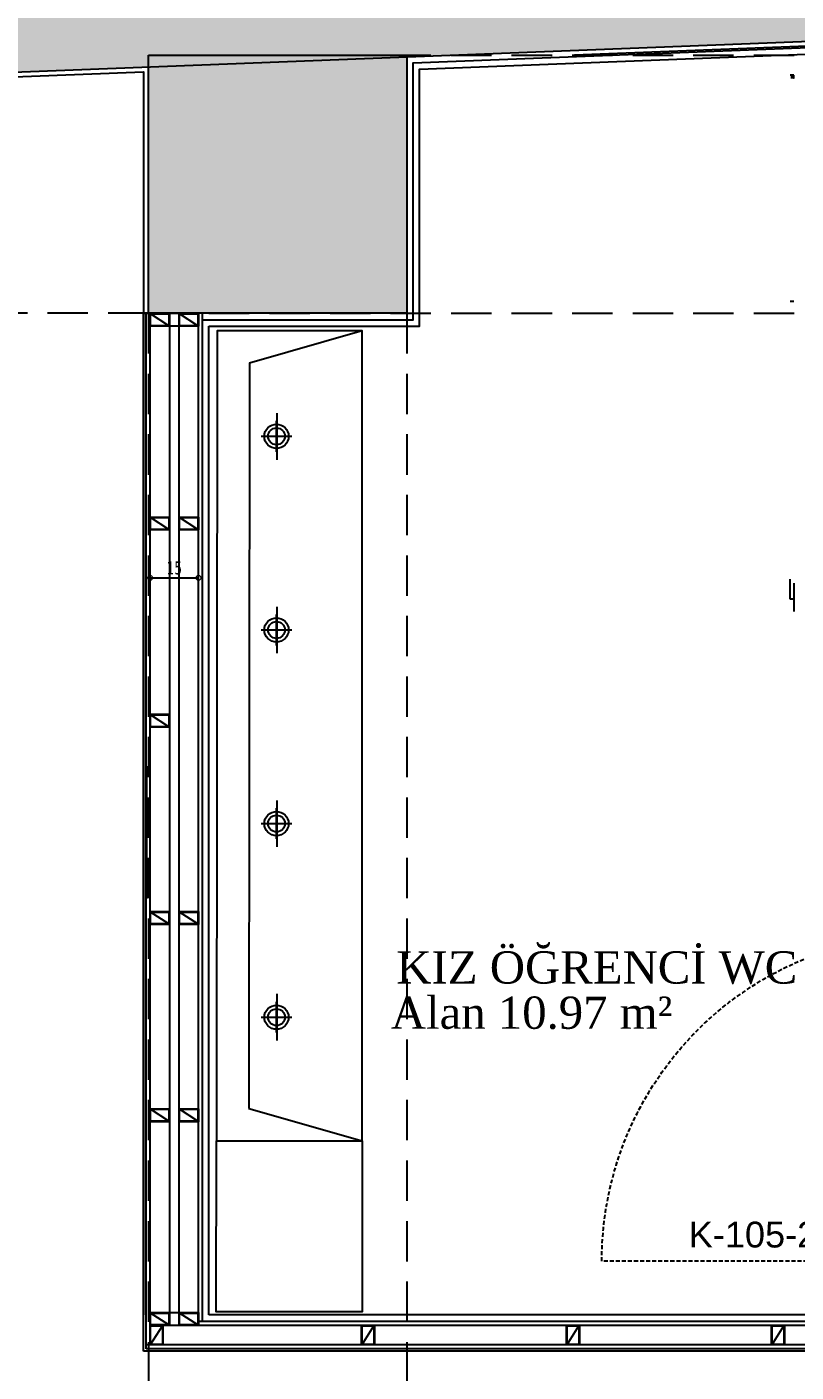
# Model space of a CAD drawing. Header units: millimetres. Extents: x -29311 to -3405, y 28913 to 42880.
# Drawn here: x -26834.9 to -26596.7, y 40770.1 to 41186.9 of the extents above; entities that cross this region are included whole.
import ezdxf
from ezdxf.enums import TextEntityAlignment as Align

# ---------------------------------------------------------------- set-up
doc = ezdxf.new("R2010")
doc.units = ezdxf.units.MM
for name, pattern in [('ACAD_ISO07W100', [3, 0, -3]), ('AM_DIN_G_W050', [13.75, 9.75, -1.5, 1, -1.5]), ('HIDDEN', [0.375, 0.25, -0.125])]:
    doc.linetypes.add(name, pattern=pattern)
for name, color, linetype in [('A-BA', 1, 'Continuous'), ('A-BA-HIDDEN', 136, 'HIDDEN'), ('A-DUVAR-ALCIPAN', 9, 'Continuous'), ('A-DUVAR-ALCIPAN-CELIK', 144, 'Continuous'), ('A-KAPI-AHSAP', 245, 'Continuous'), ('A-KAPI-AKSESUAR', 206, 'Continuous'), ('A-KAPI-METAL', 84, 'Continuous'), ('A-KAPI-PROFIL', 206, 'Continuous'), ('A-KAPLAMA-AHSAP', 34, 'Continuous'), ('A-KAPLAMA-SERAMIK', 31, 'Continuous'), ('A-MERDIVEN', 125, 'Continuous'), ('A-OLCU-IC', 126, 'Continuous'), ('A-SIVA-ALCIPAN', 247, 'Continuous'), ('A-SIVA-IC', 97, 'Continuous'), ('A-TEFRIS-SABIT', 177, 'Continuous'), ('A-YAZI', 136, 'Continuous'), ('level', 10, 'Continuous')]:
    doc.layers.add(name, color=color, linetype=linetype)
doc.layers.add('acilis-yonu', color=222, linetype='ACAD_ISO07W100', lineweight=15)
doc.layers.add('tarama-betonarme', color=252, linetype='Continuous', lineweight=13)
doc.styles.add('Dimension Text', font='tahoma.ttf', dxfattribs={"width": 0.8})
doc.styles.get("Standard").update_dxf_attribs({"font": 'arial.ttf'})
doc.styles.add('YAZ', font='times.ttf', dxfattribs={"height": 0.12})
doc.styles.add('YAZ-50', font='times.ttf', dxfattribs={"width": 0.9})
doc.dimstyles.new('AYG-OLCU 1 to 2', dxfattribs={"dimtxt": 4, "dimasz": 3, "dimexe": 1.5, "dimexo": 1, "dimgap": 1, "dimtad": 1, "dimdec": 0, "dimdsep": 46, "dimtxsty": 'Dimension Text', "dimblk": 'DOTSMALL', "dimcen": 0, "dimclrd": 256, "dimclre": 256, "dimclrt": 256, "dimadec": 0, "dimazin": 0, "dimtfac": 1, "dimtdec": 0, "dimtofl": 0, "dimtmove": 1, "dimatfit": 3, "dimfxl": 1, "dimarcsym": 0})
pattern_1 = [(45, (-75202.6075, 54657.0166), (-4.4194174, 4.4194174), []), (45, (-75198.188, 54657.0166), (-4.4194174, 4.4194174), [7.8125, -1.5625, 0, -1.5625])]

# ---------------------------------------------------------------- blocks, each defined once
blk = doc.blocks.new('LV')
at = {"layer": 'A-TEFRIS-SABIT', "color": 4, "linetype": 'AM_DIN_G_W050', "ltscale": 2}
for p, q in [((82816.55, 16380.21), (82816.55, 16394.65)), ((82816.3, 16382.68), (82816.3, 16392.21)), ((82811.53, 16387.45), (82821.07, 16387.45)), ((82816.3, 16322.68), (82816.3, 16332.21)), ((82816.55, 16320.21), (82816.55, 16334.65)), ((82811.53, 16327.45), (82821.07, 16327.45)), ((82816.3, 16262.68), (82816.3, 16272.21)), ((82816.55, 16260.21), (82816.55, 16274.65)), ((82811.53, 16267.45), (82821.07, 16267.45)), ((82816.55, 16200.21), (82816.55, 16214.65)), ((82816.3, 16202.68), (82816.3, 16212.21)), ((82811.53, 16207.45), (82821.07, 16207.45))]:
    blk.add_line(p, q, dxfattribs=at)
at = {"layer": 'A-TEFRIS-SABIT'}
for points in [[(82797.69, 16169.2), (82842.82, 16169.2), (82842.82, 16420.1), (82797.96, 16420.1)], [(82807.7, 16179.2), (82842.82, 16169.2), (82842.82, 16420.1), (82807.95, 16410.1)]]:
    blk.add_lwpolyline(points, close=True, dxfattribs=at)
for centre, radius in [((82816.3, 16387.45), 3.75), ((82816.3, 16387.45), 2.6), ((82816.3, 16327.45), 3.75), ((82816.3, 16327.45), 2.6), ((82816.3, 16267.45), 3.75), ((82816.3, 16267.45), 2.6), ((82816.3, 16207.45), 3.75), ((82816.3, 16207.45), 2.6)]:
    blk.add_circle(centre, radius, dxfattribs=at)
blk = doc.blocks.new('40 60')
at = {"layer": 'A-DUVAR-ALCIPAN-CELIK'}
for points in [[(82132.16, 6001.66), (82132.16, 6007.66), (82128.16, 6007.66), (82128.16, 6001.66)], [(82132.01, 6001.81), (82132.01, 6007.51), (82128.31, 6007.51), (82128.31, 6001.81)]]:
    blk.add_lwpolyline(points, close=True, dxfattribs=at)
blk.add_lwpolyline([(82128.31, 6007.51), (82132.01, 6001.81)], dxfattribs=at)
blk = doc.blocks.new('A$C1989330F')
at = {"layer": 'A-KAPI-AKSESUAR'}
blk.add_lwpolyline([(27.5, 0), (-27.5, 0), (-27.5, -8), (27.5, -8)], close=True, dxfattribs=at)
blk.add_lwpolyline([(-125, -45), (-20, -45, 0.414214), (-10, -35), (-10, -8), (10, -8), (10, -32, -0.414214), (-23, -65), (-125, -65)], format="xyb", close=True, dxfattribs=at)
blk = doc.blocks.new('*U511')
at = {"ltscale": 12}
h = blk.add_hatch(dxfattribs=at)
h.set_pattern_fill('ANSI31', color=8, scale=5, angle=45)
h.set_pattern_definition([(90, (47.96, 20), (-15.875, 3e-15), [])])
h.paths.add_polyline_path([(1004, -130), (44, -130), (44, -160), (1004, -160)])
at = {"color": 8, "linetype": 'HIDDEN', "ltscale": 50}
blk.add_lwpolyline([(12.6, -176.2), (12.6, -1188.5, 0.417281), (1024.9, -165.6)], format="xyb", dxfattribs=at)
at = {"layer": 'A-KAPI-AHSAP'}
for points in [[(44, -165), (34, -165), (34, -148), (34, -148), (34, -125), (44, -125), (44, -165)], [(44, -125), (1004, -125)], [(1004, -165), (1004, -125), (1014, -125), (1014, -165), (1014, -165), (1014, -165), (1004, -165)], [(1004, -165), (44, -165)]]:
    blk.add_lwpolyline(points, dxfattribs=at)
blk.add_lwpolyline([(1004, -130), (44, -130), (44, -160), (1004, -160)], close=True, dxfattribs=at)
at = {"layer": 'A-KAPI-AKSESUAR'}
for radius in [10, 5, 4]:
    blk.add_circle((12, -175), radius, dxfattribs=at)
at = {"layer": 'A-KAPI-METAL'}
for points in [[(-29, -21.2), (39, -21.2, -0.414214), (40, -22.2), (40, -95.9), (38, -95.9), (38, -23.7, 0.414214), (37.5, -23.2), (-27.5, -23.2, 0.414214), (-28, -23.7), (-28, -35.2, 0.414214), (-27.5, -35.7), (-20, -35.7), (-20, -37.7), (-29, -37.7, -0.414214), (-30, -36.7), (-30, -22.2, -0.414214)], [(1077, -21.2), (1009, -21.2, 0.414214), (1008, -22.2), (1008, -95.9), (1010, -95.9), (1010, -23.7, -0.414214), (1010.5, -23.2), (1075.5, -23.2, -0.414214), (1076, -23.7), (1076, -35.2, -0.414214), (1075.5, -35.7), (1068, -35.7), (1068, -37.7), (1077, -37.7, 0.414214), (1078, -36.7), (1078, -22.2, 0.414214)], [(-30, -151, -0.414214), (-29, -150), (-20, -150), (-20, -152), (-27.5, -152, 0.414214), (-28, -152.5), (-28, -162.5, 0.414214), (-27.5, -163), (26.5, -163, 0.414214), (27, -162.5), (27, -105, -0.414214), (28.2, -104), (41, -104, -0.414154), (42, -105), (42, -119.5), (42, -82.6), (42, -68.4), (42, -82.6), (40, -82.6), (40, -68.4, -1), (44, -68.4), (44, -119.8, -0.934642), (40, -119.5), (40, -106.5, 0.414214), (39.5, -106), (29.5, -106, 0.414214), (29, -106.5), (29, -164, -0.414214), (28, -165), (-29, -165, -0.414214), (-30, -164)], [(1078, -151, 0.414214), (1077, -150), (1068, -150), (1068, -152), (1075.5, -152, -0.414214), (1076, -152.5), (1076, -162.5, -0.414214), (1075.5, -163), (1021.5, -163, -0.414214), (1021, -162.5), (1021, -104, 0.414214), (1019.7, -103), (1007, -103, 0.414154), (1006, -104), (1005.9, -119.5), (1006, -82.6), (1006, -68.4), (1006, -82.6), (1008, -82.6), (1008, -68.4, 1), (1004, -68.4), (1004, -119.8, 0.938583), (1007.9, -119.5), (1008, -105.5, -0.414214), (1008.5, -105), (1018.4, -105, -0.414214), (1019, -105.5), (1019, -164, 0.414214), (1020, -165), (1077, -165, 0.414214), (1078, -164)]]:
    blk.add_lwpolyline(points, format="xyb", close=True, dxfattribs=at)
at = {"layer": 'A-KAPI-PROFIL'}
for points in [[(16.5, -100.9), (27.5, -70.4), (27.5, -36.5), (37.5, -36.5), (37.5, -72.2), (25.9, -104.3), (25.9, -163), (16.5, -163)], [(1031.5, -100.9), (1020.5, -70.4), (1020.5, -43.8), (1010.5, -43.8), (1010.5, -72.2), (1022.1, -104.3), (1022.1, -163), (1031.5, -163)]]:
    blk.add_lwpolyline(points, close=True, dxfattribs=at)
for points in [[(36.5, -36.8), (37.5, -36.8), (37.5, -52.5), (29.6, -66.1), (29.6, -89.8), (36.6, -89.8), (36.6, -90.8), (28.6, -90.8), (28.6, -65.8), (36.5, -52.2), (36.5, -36.8)], [(1011.5, -36.8), (1010.5, -36.8), (1010.5, -52.5), (1018.3, -66.1), (1018.3, -89.8), (1011.3, -89.8), (1011.3, -90.8), (1019.3, -90.8), (1019.3, -65.8), (1011.5, -52.2), (1011.5, -36.8)]]:
    blk.add_lwpolyline(points, dxfattribs=at)
at = {"layer": 'A-KAPI-PROFIL', "color": 8}
for points in [[(39.7, -111.2, 0.414214), (37.7, -109.2), (31.3, -109.2, 0.414214), (29.3, -111.2), (29.3, -122, 0.414214), (31.3, -124), (45.3, -124, 0.414214), (46.3, -123), (46.3, -120, 1), (44.3, -120), (44.3, -121.5), (39.7, -121.5)], [(1018.7, -111.2, 0.414214), (1016.7, -109.2), (1010.2, -109.2, 0.414214), (1008.2, -111.2), (1008.2, -121.5), (1003.7, -121.5), (1003.7, -120, 1), (1001.7, -120), (1001.7, -123, 0.414214), (1002.7, -124), (1014, -124), (1016.7, -124, 0.414214), (1018.7, -122)]]:
    blk.add_lwpolyline(points, format="xyb", close=True, dxfattribs=at)
at = {"layer": 'DEFPOINTS', "linetype": 'ByBlock', "ltscale": 12}
for p, q in [((0, -37.7), (0, -150)), ((1048, -37.7), (1048, -125))]:
    blk.add_line(p, q, dxfattribs=at)
at = {"ltscale": 12, "xscale": -1, "rotation": 180}
blk.add_blockref('A$C1989330F', (916, -125), dxfattribs=at)
at = {"ltscale": 12}
blk.add_blockref('A$C1989330F', (916, -165), dxfattribs=at)
blk = doc.blocks.new('_DotSmall')
at = {"color": 0, "linetype": 'ByBlock', "const_width": 0.5}
blk.add_lwpolyline([(-0.0625, 0, 1), (0.0625, 0, 1)], format="xyb", close=True, dxfattribs=at)
blk = doc.blocks.new('*D576')
at = {"layer": 'A-OLCU-IC', "lineweight": -2, "transparency": 16777216}
for p, q in [((-26796.78, 41013.04), (-26796.78, 41017.67)), ((-26796.78, 41016.17), (-26781.78, 41016.17)), ((-26781.78, 41013.04), (-26781.78, 41017.67))]:
    blk.add_line(p, q, dxfattribs=at)
at = {"layer": 'DEFPOINTS', "color": 0, "transparency": 16777216}
for p in [(-26781.78, 41016.17), (-26796.78, 41012.04), (-26781.78, 41012.04)]:
    blk.add_point(p, dxfattribs=at)
at = {"layer": 'A-OLCU-IC', "lineweight": -2, "transparency": 16777216, "xscale": 3, "yscale": 3, "zscale": 3, "rotation": 180}
blk.add_blockref('_DotSmall', (-26796.78, 41016.17), dxfattribs=at)
at = {"layer": 'A-OLCU-IC', "lineweight": -2, "transparency": 16777216, "xscale": 3, "yscale": 3, "zscale": 3}
blk.add_blockref('_DotSmall', (-26781.78, 41016.17), dxfattribs=at)
at = {"layer": 'A-OLCU-IC', "transparency": 16777216, "insert": (-26789.28, 41019.22), "char_height": 4, "attachment_point": 5, "style": 'Dimension Text'}
blk.add_mtext('15', dxfattribs=at)
blk = doc.blocks.new('2. bodrum kat kirişileri')
at = {"layer": 'A-BA-HIDDEN', "ltscale": 50}
for points in [[(146.63, -21214.56), (3432.13, -21214.56), (3432.13, -22464.94)], [(146.63, -21294.56), (-627.87, -21294.56)], [(146.63, -21294.56), (146.63, -22029.94)], [(146.63, -21294.56), (3352.13, -21294.56), (3352.13, -22464.94)], [(226.63, -21294.56), (226.63, -22029.94)]]:
    blk.add_lwpolyline(points, dxfattribs=at)

msp = doc.modelspace()

# ---------------------------------------------------------------- hatches: boundary and pattern name
at = {"layer": 'tarama-betonarme'}
h = msp.add_hatch(dxfattribs=at)
h.set_pattern_fill('ANSI35', color=256, scale=25, style=0)
h.set_pattern_definition(pattern_1)
h.paths.add_polyline_path([(-28111.42, 39307.05), (-28347.33, 41114.45), (-23542.77, 41300.68), (-23161.07, 39324.64)], flags=16)
h.paths.add_polyline_path([(-28137.74, 39276.95), (-28381.33, 41143.15), (-23518.2, 41331.65), (-23124.74, 39294.77)])
h = msp.add_hatch(dxfattribs=at)
h.set_pattern_fill('ANSI35', color=256, scale=25, style=0)
h.set_pattern_definition(pattern_1)
h.paths.add_polyline_path([(-25137.28, 41178.15), (-25057.28, 41178.15), (-25057.28, 41098.15), (-25137.28, 41098.15)])
h.paths.add_polyline_path([(-25967.28, 41178.15), (-25887.28, 41178.15), (-25887.28, 41098.15), (-25967.28, 41098.15)])
h.paths.add_polyline_path([(-26797.28, 41178.15), (-26717.28, 41178.15), (-26717.28, 41098.15), (-26797.28, 41098.15)])
h.paths.add_polyline_path([(-23591.79, 41178.15), (-23511.79, 41178.15), (-23511.79, 41098.15), (-23591.79, 41098.15)])

# ---------------------------------------------------------------- linework, layer by layer
at = {"layer": 'A-BA'}
msp.add_line((-27451.79, 41149.16), (-23517.04, 41301.68), dxfattribs=at)
msp.add_lwpolyline([(-26797.28, 41178.15), (-26717.28, 41178.15), (-26717.28, 41098.15), (-26797.28, 41098.15)], close=True, dxfattribs=at)
at = {"layer": 'A-DUVAR-ALCIPAN'}
for p, q in [((-26798.03, 40777.28), (-26798.03, 41098.15)), ((-26796.78, 40778.53), (-26796.78, 41098.15)), ((-26781.78, 40784.53), (-26781.78, 41098.15)), ((-26780.53, 40785.78), (-26780.53, 41098.15)), ((-26549.79, 40785.78), (-26781.78, 40785.78)), ((-26539.79, 40784.53), (-26790.78, 40784.53)), ((-26443.9, 40778.53), (-26798.03, 40778.53)), ((-26442.65, 40777.28), (-26798.03, 40777.28))]:
    msp.add_line(p, q, dxfattribs=at)
at = {"layer": 'A-DUVAR-ALCIPAN-CELIK'}
msp.add_lwpolyline([(-26790.78, 40788.53), (-26787.78, 40788.53), (-26787.78, 41094.15), (-26790.78, 41094.15)], close=True, dxfattribs=at)
at = {"layer": 'A-KAPLAMA-AHSAP'}
for p, q in [((-26597.36, 41171.92), (-26598.56, 41171.92)), ((-26597.96, 41171.92), (-26598.56, 41171.92)), ((-26597.96, 41170.92), (-26597.96, 41171.92)), ((-26597.36, 41170.92), (-26597.36, 41171.92)), ((-26598.56, 41101.92), (-26597.36, 41101.92)), ((-26598.56, 41009.52), (-26598.56, 41015.72)), ((-26597.36, 41014.52), (-26597.36, 41005.72)), ((-26597.32, 41009.52), (-26598.56, 41009.52)), ((-26597.96, 41009.52), (-26598.56, 41009.52))]:
    msp.add_line(p, q, dxfattribs=at)
at = {"layer": 'A-KAPLAMA-SERAMIK', "ltscale": 0.1}
for p, q in [((-26778.53, 40787.78), (-26778.53, 41094.15)), ((-26553.04, 40787.78), (-26778.53, 40787.78))]:
    msp.add_line(p, q, dxfattribs=at)
msp.add_lwpolyline([(-26778.53, 41094.15), (-26713.28, 41094.15), (-26713.28, 41173.78), (-26466.16, 41183.36)], dxfattribs=at)
at = {"layer": 'A-SIVA-ALCIPAN'}
for p, q in [((-26798.78, 41098.15), (-26798.78, 40787.78)), ((-26798.78, 40776.53), (-26798.78, 41098.15))]:
    msp.add_line(p, q, dxfattribs=at)
msp.add_lwpolyline([(-26541.79, 40786.53), (-26441.9, 40786.53), (-26441.9, 40776.53), (-26798.78, 40776.53)], dxfattribs=at)
at = {"layer": 'A-SIVA-IC'}
for points in [[(-24243.78, 41272.01), (-26665.31, 41178.15)], [(-26780.53, 41096.15), (-26715.28, 41096.15), (-26715.28, 41175.71), (-26454.16, 41185.83)], [(-27651.79, 41121.65), (-27450.29, 41121.65), (-27450.29, 41147.72), (-26798.78, 41172.97), (-26798.78, 41098.15)], [(-26798.78, 41098.15), (-26797.28, 41098.15)]]:
    msp.add_lwpolyline(points, dxfattribs=at)
at = {"layer": 'A-TEFRIS-SABIT'}
msp.add_line((-26797.73, 40916.84), (-26797.73, 40957.84), dxfattribs=at)
msp.add_line((-26797.73, 40916.84), (-26797.73, 40957.84), dxfattribs=at)
msp.add_lwpolyline([(-26731.09, 40841.78), (-26731.09, 40788.78), (-26776.29, 40788.78), (-26776.23, 40841.78)], dxfattribs=at)
at = {"layer": 'acilis-yonu'}
msp.add_line((-26597.36, 41170.92), (-26597.96, 41170.92), dxfattribs=at)

# ---------------------------------------------------------------- block references
at = {"layer": 'A-DUVAR-ALCIPAN-CELIK', "xscale": -1}
for p, rotation in [((-32798.44, -41034.01), 270), ((-32789.44, -41034.01), 270), ((-32798.44, -41097.14), 270), ((-32789.44, -41097.14), 270), ((-32798.44, -41158.26), 270), ((-32798.44, -41219.39), 270), ((-32789.44, -41219.39), 270), ((-32798.44, -41280.51), 270), ((-32789.44, -41280.51), 270), ((-32798.44, -41343.63), 270), ((-32789.44, -41343.63), 270), ((-108924.94, 46786.18), 180), ((-108859.44, 46786.18), 180), ((-108795.94, 46786.18), 180), ((-108732.45, 46786.18), 180)]:
    msp.add_blockref('40 60', p, dxfattribs=dict(at, rotation=rotation))
at = {"layer": 'A-KAPI-AHSAP', "xscale": -0.1, "yscale": 0.1, "zscale": 0.1, "rotation": 270}
msp.add_blockref('*U511', (-26538.02, 40803.18), dxfattribs=at)
at = {"layer": 'A-MERDIVEN'}
msp.add_blockref('2. bodrum kat kirişileri', (-26943.91, 62392.7), dxfattribs=at)
at = {"layer": 'A-TEFRIS-SABIT'}
msp.add_blockref('LV', (-109573.92, 24672.58), dxfattribs=at)

# ---------------------------------------------------------------- texts
at = {"layer": 'A-YAZI'}
for s, style, p in [('KIZ ÖĞRENCİ WC', 'YAZ', (-26658.4, 40890.46)), ('Alan 10.97 m²', 'YAZ-50', (-26678.61, 40876.44))]:
    msp.add_text(s, height=10, dxfattribs=dict(at, style=style)).set_placement(p, align=Align.CENTER)
at = {"layer": 'level', "insert": (-26629.91, 40816.68), "char_height": 8, "width": 13.9869, "attachment_point": 1}
msp.add_mtext('K-105-240', dxfattribs=at)

# ---------------------------------------------------------------- dimensions: what is measured, and where the dimension line sits
at = {"layer": 'A-OLCU-IC'}
dim = msp.add_linear_dim(base=(-26781.78, 41016.17), p1=(-26796.78, 41012.04), p2=(-26781.78, 41012.04), dimstyle='AYG-OLCU 1 to 2', override={"dimfxl": 30, "dimfxlon": 1}, dxfattribs=at)
dim.commit()
dim.dimension.update_dxf_attribs({"geometry": '*D576', "text_midpoint": (-26789.28, 41019.22)})

doc.saveas('drawing.dxf')
